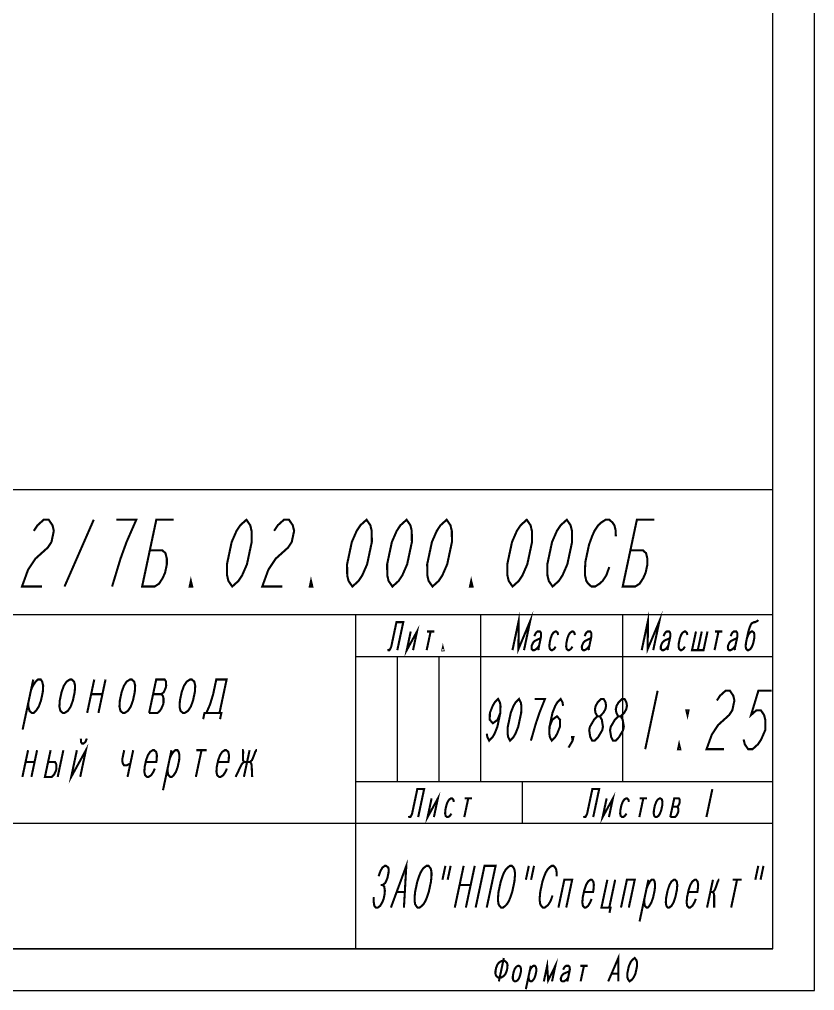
# Model space of a CAD drawing. Header units: millimetres. Extents: x 0 to 1189, y 0 to 841.
# Drawn here: x 1093.7 to 1189, y 0 to 116.4 of the extents above; entities that cross this region are included whole.
import ezdxf

# ---------------------------------------------------------------- set-up
doc = ezdxf.new("R2010")
doc.units = ezdxf.units.MM
doc.header["$LTSCALE"] = 65.395
doc.layers.get('0').update_dxf_attribs({"linetype": 'CONTINUOUS'})

msp = doc.modelspace()

# ---------------------------------------------------------------- linework, layer by layer
at = {"color": 7, "linetype": 'CONTINUOUS'}
for p, q in [((1189, 0), (1189, 841)), ((1184, 5), (1184, 836)), ((1184, 60), (999, 60)), ((1184, 5), (1184, 60)), ((1184, 45), (999, 45)), ((1134, 5), (1134, 45)), ((1149, 25), (1149, 45)), ((1166, 25), (1166, 45)), ((1184, 40), (1134, 40)), ((1139, 25), (1139, 40)), ((1144, 25), (1144, 40)), ((1184, 25), (1134, 25)), ((1154, 20), (1154, 25)), ((1184, 20), (999, 20)), ((20, 5), (1184, 5)), ((1184, 5), (999, 5)), ((0, 0), (1189, 0))]:
    msp.add_line(p, q, dxfattribs=at)
at = {"color": 2, "linetype": 'CONTINUOUS', "const_width": 0.25}
for points in [[(1095.41704956, 55.07730724), (1095.85871545, 55.74396983), (1096.60046161, 56.41064149), (1097.20047699, 56.41064149), (1097.6587616, 55.74396983), (1097.81703851, 55.07730724), (1097.53364954, 53.74397299), (1097.09191107, 53.07730133), (1096.35023749, 52.41063874), (1095.60849133, 51.74396708), (1094.72508698, 50.4106419), (1094.0000321, 48.41063599), (1096.40002106, 48.41063599)], [(1099.1000177, 48.41063599), (1102.60047028, 56.41064149)], [(1104.80001868, 48.41063599), (1105.8085351, 51.74396708), (1106.53366254, 53.74397299), (1107.1170592, 55.07730724), (1107.70045587, 56.41064149), (1105.30046692, 56.41064149)], [(1109.32110699, 52.74397457), (1110.82107288, 52.74397457), (1111.20025531, 52.41063874), (1111.35853223, 51.74396708), (1111.3668053, 51.07730449), (1111.15424542, 50.07730607), (1110.86258337, 49.41063441), (1110.42084491, 48.74397182), (1109.90000427, 48.41063599), (1108.39996582, 48.41063599), (1110.10044482, 56.41064149), (1112.20042609, 56.41064149)], [(1119.20002496, 48.41063599), (1118.74174036, 49.07730765), (1118.58339087, 49.74397024), (1118.56684473, 51.07730449), (1119.13362268, 53.74397299), (1119.71701935, 55.07730724), (1120.15875781, 55.74396983), (1120.9004314, 56.41064149), (1121.358716, 55.74396983), (1121.51706549, 55.07730724), (1121.53361163, 53.74397299), (1120.96683368, 51.07730449), (1120.38343701, 49.74397024), (1119.94169855, 49.07730765), (1119.20002496, 48.41063599)], [(1124.21706213, 55.07730724), (1124.65872803, 55.74396983), (1125.40047418, 56.41064149), (1126.00041699, 56.41064149), (1126.45877417, 55.74396983), (1126.61705109, 55.07730724), (1126.33366211, 53.74397299), (1125.89192364, 53.07730133), (1125.15025006, 52.41063874), (1124.40850391, 51.74396708), (1123.52509955, 50.4106419), (1122.79997211, 48.41063599), (1125.20003363, 48.41063599)], [(1133.60003125, 48.41063599), (1133.14167407, 49.07730765), (1132.98339716, 49.74397024), (1132.96685101, 51.07730449), (1133.53362897, 53.74397299), (1134.11702563, 55.07730724), (1134.5587641, 55.74396983), (1135.30043768, 56.41064149), (1135.75872229, 55.74396983), (1135.91707178, 55.07730724), (1135.93361792, 53.74397299), (1135.36683997, 51.07730449), (1134.7834433, 49.74397024), (1134.34170483, 49.07730765), (1133.60003125, 48.41063599)], [(1138.40000916, 48.41063599), (1137.94172455, 49.07730765), (1137.78337506, 49.74397024), (1137.76682892, 51.07730449), (1138.33360687, 53.74397299), (1138.91707611, 55.07730724), (1139.358742, 55.74396983), (1140.10048816, 56.41064149), (1140.55877277, 55.74396983), (1140.71704968, 55.07730724), (1140.7336684, 53.74397299), (1140.16681787, 51.07730449), (1139.5834212, 49.74397024), (1139.14168274, 49.07730765), (1138.40000916, 48.41063599)], [(1143.19998706, 48.41063599), (1142.74170245, 49.07730765), (1142.58342554, 49.74397024), (1142.56680682, 51.07730449), (1143.13365735, 53.74397299), (1143.71705402, 55.07730724), (1144.15871991, 55.74396983), (1144.90046606, 56.41064149), (1145.35875067, 55.74396983), (1145.51702759, 55.07730724), (1145.5336463, 53.74397299), (1144.96679578, 51.07730449), (1144.38339911, 49.74397024), (1143.94173322, 49.07730765), (1143.19998706, 48.41063599)], [(1152.80001544, 48.41063599), (1152.34173083, 49.07730765), (1152.18338135, 49.74397024), (1152.16683521, 51.07730449), (1152.73361316, 53.74397299), (1153.31700983, 55.07730724), (1153.75874829, 55.74396983), (1154.50042188, 56.41064149), (1154.95877905, 55.74396983), (1155.11705597, 55.07730724), (1155.13360211, 53.74397299), (1154.56682416, 51.07730449), (1153.98342749, 49.74397024), (1153.54168903, 49.07730765), (1152.80001544, 48.41063599)], [(1157.59999335, 48.41063599), (1157.14170874, 49.07730765), (1156.98343182, 49.74397024), (1156.96681311, 51.07730449), (1157.53366364, 53.74397299), (1158.1170603, 55.07730724), (1158.5587262, 55.74396983), (1159.30047235, 56.41064149), (1159.75875696, 55.74396983), (1159.91703387, 55.07730724), (1159.93365259, 53.74397299), (1159.36680206, 51.07730449), (1158.7834054, 49.74397024), (1158.3417395, 49.07730765), (1157.59999335, 48.41063599)], [(1165.17536896, 54.41063558), (1165.16702332, 55.07730724), (1165.0087464, 55.74396983), (1164.77956781, 56.07730566), (1164.40045795, 56.41064149), (1163.95044641, 56.41064149), (1163.42960577, 56.07730566), (1163.05876898, 55.74396983), (1162.61703052, 55.07730724), (1162.32536847, 54.41063558), (1161.96280475, 53.41063716), (1161.537685, 51.41064032), (1161.47512897, 50.4106419), (1161.48340204, 49.74397024), (1161.64167896, 49.07730765), (1161.87085754, 48.74397182), (1162.24996741, 48.41063599), (1162.69997894, 48.41063599), (1163.22081958, 48.74397182), (1163.59172894, 49.07730765), (1164.03339484, 49.74397024), (1164.39595856, 50.74396866)], [(1166.92105957, 52.74397457), (1168.42109802, 52.74397457), (1168.80020789, 52.41063874), (1168.95855737, 51.74396708), (1168.96683044, 51.07730449), (1168.75427057, 50.07730607), (1168.46253595, 49.41063441), (1168.02087006, 48.74397182), (1167.50002942, 48.41063599), (1165.99999097, 48.41063599), (1167.70046997, 56.41064149), (1169.80045123, 56.41064149)], [(1114.39997449, 48.41063599), (1114.0999668, 48.41063599), (1114.24169757, 49.07730765), (1114.39997449, 48.41063599)], [(1128.79998077, 48.41063599), (1128.49997308, 48.41063599), (1128.64170386, 49.07730765), (1128.79998077, 48.41063599)], [(1147.99996497, 48.41063599), (1147.70002985, 48.41063599), (1147.84168805, 49.07730765), (1147.99996497, 48.41063599)], [(1152.78905725, 40.78758136), (1153.53080341, 44.27716646), (1153.5096853, 40.92716222), (1154.91269659, 44.27716646), (1154.17095044, 40.78758136)], [(1168.27907697, 40.78758136), (1169.02082312, 44.27716646), (1168.99970502, 40.92716222), (1170.40264374, 44.27716646), (1169.66097015, 40.78758136)], [(1137.88657074, 40.92716222), (1137.91966302, 40.78758136), (1138.04528308, 40.78758136), (1138.13781085, 40.92716222), (1138.25994751, 41.20633302), (1138.88296783, 44.13757652), (1139.69953448, 44.13757652), (1138.98746979, 40.78758136)], [(1180.8870199, 42.18341721), (1181.03883801, 42.60215981), (1181.22382098, 42.8813306), (1181.44189624, 43.02091147), (1181.5675163, 43.02091147), (1181.72630121, 42.8813306), (1181.79255835, 42.60215981), (1181.76636029, 42.18341721), (1181.64770703, 41.62507561), (1181.49588892, 41.20633302), (1181.31090594, 40.92716222), (1181.09283069, 40.78758136), (1180.96721063, 40.78758136), (1180.80842572, 40.92716222), (1180.74216858, 41.20633302), (1180.76829407, 41.62507561), (1180.8870199, 42.18341721), (1181.06503607, 43.02091147), (1181.24653564, 43.579244), (1181.3686723, 43.85841479), (1181.4611275, 43.99799566), (1181.74204907, 44.13757652), (1181.86766913, 44.13757652), (1182.1485907, 44.27716646), (1182.24111847, 44.41674732)], [(1140.59280847, 43.02091147), (1140.11812286, 40.78758136), (1141.34660138, 43.02091147), (1140.8718432, 40.78758136)], [(1142.97973468, 43.02091147), (1142.5049765, 40.78758136)], [(1142.5400282, 43.02091147), (1143.41936859, 43.02091147)], [(1155.40632318, 42.46257894), (1155.52845984, 42.74174974), (1155.62098761, 42.8813306), (1155.77628912, 43.02091147), (1156.09030298, 43.02091147), (1156.18631415, 42.8813306), (1156.21940643, 42.74174974), (1156.22288983, 42.46257894), (1155.89653894, 40.92716222), (1155.9297038, 40.78758136)], [(1158.26256476, 42.60215981), (1158.19630762, 42.8813306), (1158.03752271, 43.02091147), (1157.91190265, 43.02091147), (1157.69375482, 42.8813306), (1157.50884442, 42.60215981), (1157.35702631, 42.18341721), (1157.23830048, 41.62507561), (1157.21210242, 41.20633302), (1157.27843213, 40.92716222), (1157.43721704, 40.78758136), (1157.5628371, 40.78758136), (1157.78091235, 40.92716222), (1157.96589532, 41.20633302)], [(1160.27255823, 42.60215981), (1160.20630109, 42.8813306), (1160.04751617, 43.02091147), (1159.92189612, 43.02091147), (1159.70382086, 42.8813306), (1159.51883789, 42.60215981), (1159.36701978, 42.18341721), (1159.24829395, 41.62507561), (1159.22216846, 41.20633302), (1159.2884256, 40.92716222), (1159.44721051, 40.78758136), (1159.57283057, 40.78758136), (1159.79090582, 40.92716222), (1159.97588879, 41.20633302)], [(1161.43637616, 42.46257894), (1161.55851282, 42.74174974), (1161.65096802, 42.8813306), (1161.80626953, 43.02091147), (1162.12035596, 43.02091147), (1162.21629456, 42.8813306), (1162.24945941, 42.74174974), (1162.25294281, 42.46257894), (1161.92651935, 40.92716222), (1161.9596842, 40.78758136)], [(1170.8963429, 42.46257894), (1171.01847955, 42.74174974), (1171.11100732, 42.8813306), (1171.26623627, 43.02091147), (1171.58032269, 43.02091147), (1171.67626129, 42.8813306), (1171.70942615, 42.74174974), (1171.71290955, 42.46257894), (1171.38655865, 40.92716222), (1171.41972351, 40.78758136)], [(1173.75258447, 42.60215981), (1173.68625476, 42.8813306), (1173.52754242, 43.02091147), (1173.40192236, 43.02091147), (1173.18377454, 42.8813306), (1172.99879156, 42.60215981), (1172.84697345, 42.18341721), (1172.72832019, 41.62507561), (1172.70212213, 41.20633302), (1172.76845184, 40.92716222), (1172.92716418, 40.78758136), (1173.05278424, 40.78758136), (1173.27093207, 40.92716222), (1173.45591504, 41.20633302)], [(1174.78374298, 43.02091147), (1174.30905737, 40.78758136), (1175.69095056, 40.78758136), (1176.16563617, 43.02091147)], [(1175.47468958, 43.02091147), (1175.00000397, 40.78758136)], [(1177.48468304, 43.02091147), (1177.00999744, 40.78758136)], [(1177.04504913, 43.02091147), (1177.92438953, 43.02091147)], [(1178.93631677, 42.46257894), (1179.058526, 42.74174974), (1179.1509812, 42.8813306), (1179.30628271, 43.02091147), (1179.62036914, 43.02091147), (1179.71630774, 42.8813306), (1179.74940002, 42.74174974), (1179.75288342, 42.46257894), (1179.42653253, 40.92716222), (1179.45969739, 40.78758136)], [(1156.19320837, 42.32299808), (1156.10075317, 42.18341721), (1155.75705786, 42.04382728), (1155.47613629, 41.90424641), (1155.32083478, 41.76466555), (1155.22830701, 41.62507561), (1155.10617035, 41.34591389), (1155.07648889, 41.20633302), (1155.07997229, 40.92716222), (1155.2387572, 40.78758136), (1155.42722357, 40.78758136), (1155.64529883, 40.92716222), (1155.80060034, 41.06674309), (1155.98558331, 41.34591389)], [(1162.22326135, 42.32299808), (1162.13073358, 42.18341721), (1161.78703827, 42.04382728), (1161.5061167, 41.90424641), (1161.35081519, 41.76466555), (1161.25835999, 41.62507561), (1161.13615076, 41.34591389), (1161.10654187, 41.20633302), (1161.1099527, 40.92716222), (1161.26873761, 40.78758136), (1161.45720398, 40.78758136), (1161.67527924, 40.92716222), (1161.83058075, 41.06674309), (1162.01556372, 41.34591389)], [(1171.68322809, 42.32299808), (1171.59077289, 42.18341721), (1171.247005, 42.04382728), (1170.96608344, 41.90424641), (1170.81078192, 41.76466555), (1170.71832672, 41.62507561), (1170.59619006, 41.34591389), (1170.56650861, 41.20633302), (1170.569992, 40.92716222), (1170.72877692, 40.78758136), (1170.91717072, 40.78758136), (1171.13531854, 40.92716222), (1171.29062006, 41.06674309), (1171.47553046, 41.34591389)], [(1179.72320197, 42.32299808), (1179.63074677, 42.18341721), (1179.28705145, 42.04382728), (1179.00612988, 41.90424641), (1178.85082837, 41.76466555), (1178.7583006, 41.62507561), (1178.63616394, 41.34591389), (1178.60648248, 41.20633302), (1178.60996588, 40.92716222), (1178.76875079, 40.78758136), (1178.95721716, 40.78758136), (1179.17529242, 40.92716222), (1179.33059393, 41.06674309), (1179.5155769, 41.34591389)], [(1144.51496997, 40.78758136), (1144.38934991, 40.78758136), (1144.44871283, 41.06674309), (1144.51496997, 40.78758136)], [(1095.35021185, 37.26675453), (1094.0748526, 31.26675494)], [(1095.08453015, 36.01675877), (1095.30333112, 36.51675345), (1095.63461682, 37.01675719), (1095.91270813, 37.26675453), (1096.25023492, 37.26675453), (1096.42208258, 37.01675719), (1096.54080841, 36.51675345), (1096.49392767, 35.76675237), (1096.2813678, 34.76675394), (1096.00944501, 34.01675286), (1095.6781593, 33.51675819), (1095.39999542, 33.26675178), (1095.17502594, 33.26675178), (1094.89062097, 33.51675819), (1094.77189514, 34.01675286), (1094.76572662, 34.51675661)], [(1098.74391278, 35.76675237), (1099.01583557, 36.51675345), (1099.34712128, 37.01675719), (1099.73769733, 37.26675453), (1099.96273938, 37.26675453), (1100.24707178, 37.01675719), (1100.36579761, 36.51675345), (1100.31891687, 35.76675237), (1100.10635699, 34.76675394), (1099.8344342, 34.01675286), (1099.5031485, 33.51675819), (1099.11249988, 33.26675178), (1098.8875304, 33.26675178), (1098.60312543, 33.51675819), (1098.4843996, 34.01675286), (1098.53135291, 34.76675394), (1098.74391278, 35.76675237)], [(1102.66273602, 37.26675453), (1101.81249652, 33.26675178)], [(1104.01269806, 37.26675453), (1103.16253113, 33.26675178)], [(1105.94387964, 35.76675237), (1106.21580243, 36.51675345), (1106.54708813, 37.01675719), (1106.93773676, 37.26675453), (1107.16270624, 37.26675453), (1107.44711121, 37.01675719), (1107.56583704, 36.51675345), (1107.51888373, 35.76675237), (1107.30632385, 34.76675394), (1107.03440106, 34.01675286), (1106.70311536, 33.51675819), (1106.31246674, 33.26675178), (1106.08749725, 33.26675178), (1105.80316486, 33.51675819), (1105.68443903, 34.01675286), (1105.73131976, 34.76675394), (1105.94387964, 35.76675237)], [(1109.23750543, 33.26675178), (1110.08774493, 37.26675453), (1111.10025275, 37.26675453), (1111.2721004, 37.01675719), (1111.27834149, 36.51675345), (1111.22514709, 36.26675611), (1111.0064187, 35.76675237), (1110.72825482, 35.51675503), (1109.71574701, 35.51675503)], [(1113.14391907, 35.76675237), (1113.41584186, 36.51675345), (1113.74705499, 37.01675719), (1114.13770361, 37.26675453), (1114.36274567, 37.26675453), (1114.64707806, 37.01675719), (1114.76580389, 36.51675345), (1114.71892316, 35.76675237), (1114.50636328, 34.76675394), (1114.23444049, 34.01675286), (1113.90315479, 33.51675819), (1113.51250616, 33.26675178), (1113.28746411, 33.26675178), (1113.00313171, 33.51675819), (1112.88440588, 34.01675286), (1112.93135919, 34.76675394), (1113.14391907, 35.76675237)], [(1116.10001807, 33.26675178), (1116.31874646, 33.76675552), (1116.53754742, 34.26675927), (1116.91578644, 35.51675503), (1117.28771179, 37.26675453), (1118.52526166, 37.26675453), (1117.67502216, 33.26675178)], [(1102.2907381, 35.51675503), (1103.64077271, 35.51675503)], [(1109.23750543, 33.26675178), (1110.25001324, 33.26675178), (1110.52810455, 33.51675819), (1110.69378369, 33.76675552), (1110.91258466, 34.26675927), (1110.96570648, 34.51675661), (1110.95946539, 35.01675128), (1110.90010248, 35.26675769), (1110.72825482, 35.51675503)], [(1151.3335047, 33.27748318), (1151.00011444, 32.44415268), (1150.44284326, 32.02747836), (1150.06264484, 32.44415268), (1150.08354523, 33.27748318), (1150.41693549, 34.11081369), (1150.6617168, 34.52747894), (1151.06281561, 34.9441442), (1151.28669653, 34.52747894), (1151.35440509, 34.11081369), (1151.3335047, 33.27748318), (1150.97928662, 31.6108131), (1150.64589636, 30.7774826), (1150.40104248, 30.36081734), (1150.00001624, 29.94415209), (1149.77606274, 30.36081734), (1149.70835419, 30.7774826)], [(1152.50000775, 29.94415209), (1152.27605426, 30.36081734), (1152.2083457, 30.7774826), (1152.22924609, 31.6108131), (1152.58353674, 33.27748318), (1152.916927, 34.11081369), (1153.16170831, 34.52747894), (1153.56280713, 34.9441442), (1153.78668805, 34.52747894), (1153.85439661, 34.11081369), (1153.83349622, 33.27748318), (1153.47927814, 31.6108131), (1153.14588788, 30.7774826), (1152.901034, 30.36081734), (1152.50000775, 29.94415209)], [(1154.99999927, 29.94415209), (1155.59907123, 32.02747836), (1156.02099786, 33.27748318), (1156.35438812, 34.11081369), (1156.68777838, 34.9441442), (1155.43781891, 34.9441442)], [(1157.22922913, 31.6108131), (1157.56261938, 32.44415268), (1158.11996313, 32.86081793), (1158.50016156, 32.44415268), (1158.47926117, 31.6108131), (1158.14587091, 30.7774826), (1157.9010896, 30.36081734), (1157.49999078, 29.94415209), (1157.27603729, 30.36081734), (1157.20840131, 30.7774826), (1157.22922913, 31.6108131), (1157.58351978, 33.27748318), (1157.91691003, 34.11081369), (1158.16169135, 34.52747894), (1158.56279016, 34.9441442), (1158.78674365, 34.52747894), (1158.85437964, 34.11081369)], [(1162.96370123, 32.86081793), (1162.73974774, 33.27748318), (1162.67211176, 33.69414844), (1162.76064813, 34.11081369), (1163.00550201, 34.52747894), (1163.40652826, 34.9441442), (1163.71901813, 34.9441442), (1163.94297162, 34.52747894), (1164.01068018, 34.11081369), (1163.92207123, 33.69414844), (1163.67728992, 33.27748318), (1163.2761911, 32.86081793)], [(1165.46369275, 32.86081793), (1165.23973926, 33.27748318), (1165.17210327, 33.69414844), (1165.26063965, 34.11081369), (1165.50549353, 34.52747894), (1165.90651978, 34.9441442), (1166.21900964, 34.9441442), (1166.44296313, 34.52747894), (1166.51067169, 34.11081369), (1166.42206274, 33.69414844), (1166.17728143, 33.27748318), (1165.77618262, 32.86081793)], [(1170.18790674, 35.92180895), (1168.69998761, 28.92181094)], [(1177.28990302, 34.75514262), (1177.6764151, 35.33847578), (1178.32541577, 35.92180895), (1178.85039294, 35.92180895), (1179.25141919, 35.33847578), (1179.38988428, 34.75514262), (1179.14190985, 33.58847628), (1178.75547034, 33.00514311), (1178.10646967, 32.42180994), (1177.45746899, 31.83847678), (1176.68444482, 30.67181044), (1176.05003088, 28.92181094), (1178.15001215, 28.92181094)], [(1183.8378938, 35.92180895), (1182.26288971, 35.92180895), (1181.38042877, 33.00514311), (1182.02942944, 33.58847628), (1182.55440662, 33.58847628), (1182.95543286, 33.00514311), (1183.09397052, 32.42180994), (1183.10848468, 31.25514361), (1182.5979491, 30.08847727), (1182.21150958, 29.5051441), (1181.56250891, 28.92181094), (1181.03753174, 28.92181094), (1180.63650549, 29.5051441), (1180.49796783, 30.08847727)], [(1115.71561053, 32.51675977), (1115.87497601, 33.26675178), (1117.89999164, 33.26675178), (1117.74055359, 32.51675977)], [(1162.34372888, 29.94415209), (1162.11984796, 30.36081734), (1162.0521394, 30.7774826), (1161.98443085, 31.19414785), (1162.07303979, 31.6108131), (1162.31782111, 32.02747836), (1162.56267499, 32.44415268), (1162.96370123, 32.86081793), (1163.2761911, 32.86081793), (1163.50014459, 32.44415268), (1163.56785315, 32.02747836), (1163.63548914, 31.6108131), (1163.54695276, 31.19414785), (1163.30209888, 30.7774826), (1163.05731757, 30.36081734), (1162.65621875, 29.94415209), (1162.34372888, 29.94415209)], [(1164.8437204, 29.94415209), (1164.61983948, 30.36081734), (1164.55213092, 30.7774826), (1164.48442236, 31.19414785), (1164.57303131, 31.6108131), (1164.81781262, 32.02747836), (1165.0626665, 32.44415268), (1165.46369275, 32.86081793), (1165.77618262, 32.86081793), (1166.00013611, 32.44415268), (1166.06784467, 32.02747836), (1166.13548065, 31.6108131), (1166.04694427, 31.19414785), (1165.80216296, 30.7774826), (1165.55730908, 30.36081734), (1165.15628284, 29.94415209), (1164.8437204, 29.94415209)], [(1173.89192041, 33.58847628), (1173.76796948, 33.00514311), (1173.62943182, 33.58847628), (1173.89192041, 33.58847628)], [(1101.05776019, 30.19920217), (1101.06276758, 29.79920099), (1101.20021667, 29.59920493), (1101.38019226, 29.59920493), (1101.60276691, 29.79920099), (1101.77773511, 30.19920217)], [(1159.9999823, 29.94415209), (1159.93234631, 30.36081734), (1160.08859125, 30.36081734), (1159.9999823, 29.94415209), (1159.51034711, 29.11081252)], [(1100.58017175, 28.79920257), (1099.89996564, 25.59920218), (1101.66017041, 28.79920257), (1100.97996429, 25.59920218)], [(1172.90002271, 28.92181094), (1172.63753412, 28.92181094), (1172.76148505, 29.5051441), (1172.90002271, 28.92181094)], [(1094.73016693, 28.79920257), (1094.05003339, 25.59920218)], [(1095.81016559, 28.79920257), (1095.13003204, 25.59920218)], [(1097.43016357, 28.79920257), (1096.75003003, 25.59920218), (1097.55999274, 25.59920218), (1097.78249481, 25.79919823), (1097.91500909, 25.99920336), (1098.09004987, 26.39920454), (1098.13257636, 26.5992006), (1098.12756897, 26.99920178), (1098.08010767, 27.19919784), (1097.942586, 27.39920296), (1097.13262329, 27.39920296)], [(1098.96017377, 28.79920257), (1098.27996765, 25.59920218)], [(1106.25020099, 28.79920257), (1106.03764111, 27.79920415), (1106.04257593, 27.39920296), (1106.0901098, 27.19919784), (1106.2275589, 26.99920178), (1106.58758264, 26.99920178), (1106.9900603, 27.19919784)], [(1107.33019965, 28.79920257), (1106.64999353, 25.59920218)], [(1109.92257379, 26.5992006), (1109.74753302, 26.19919942), (1109.48250446, 25.79919823), (1109.17001459, 25.59920218), (1108.98996643, 25.59920218), (1108.76252954, 25.79919823), (1108.66753436, 26.19919942), (1108.70505347, 26.79919666), (1108.87508685, 27.59919902), (1109.09265411, 28.19920533), (1109.35768268, 28.59919744), (1109.67017255, 28.79920257), (1109.85014813, 28.79920257), (1110.07765759, 28.59919744), (1110.17265277, 28.19920533), (1110.13513367, 27.59919902), (1110.09260718, 27.39920296), (1108.83263293, 27.39920296)], [(1111.92015765, 28.79920257), (1110.89988477, 23.99919745)], [(1111.70759778, 27.79920415), (1111.88263855, 28.19920533), (1112.14766711, 28.59919744), (1112.37016919, 28.79920257), (1112.64020514, 28.79920257), (1112.77765424, 28.59919744), (1112.87264941, 28.19920533), (1112.83513031, 27.59919902), (1112.66509692, 26.79919666), (1112.44752966, 26.19919942), (1112.1825011, 25.79919823), (1111.95999902, 25.59920218), (1111.78002344, 25.59920218), (1111.55251398, 25.79919823), (1111.4575188, 26.19919942), (1111.45258398, 26.5992006)], [(1115.52017737, 28.79920257), (1114.83997125, 25.59920218)], [(1114.89019025, 28.79920257), (1116.15016449, 28.79920257)], [(1118.56256305, 26.5992006), (1118.38752228, 26.19919942), (1118.12249371, 25.79919823), (1117.81000385, 25.59920218), (1117.63002826, 25.59920218), (1117.4025188, 25.79919823), (1117.30752362, 26.19919942), (1117.34504272, 26.79919666), (1117.51514868, 27.59919902), (1117.73264337, 28.19920533), (1117.99767194, 28.59919744), (1118.3101618, 28.79920257), (1118.49020996, 28.79920257), (1118.71764685, 28.59919744), (1118.81264203, 28.19920533), (1118.77512292, 27.59919902), (1118.73259644, 27.39920296), (1117.47262219, 27.39920296)], [(1120.38017133, 28.79920257), (1120.47015912, 28.79920257), (1120.51769299, 28.59919744), (1120.48010132, 27.9992002), (1120.4851087, 27.59919902), (1120.62263037, 27.39920296), (1121.34260529, 27.39920296), (1121.56510736, 27.59919902), (1121.74014813, 27.9992002), (1121.95764282, 28.59919744), (1122.0901571, 28.79920257), (1122.1801449, 28.79920257)], [(1121.2801944, 28.79920257), (1120.89760114, 26.99920178), (1120.59998828, 25.59920218)], [(1094.43262665, 27.39920296), (1095.51262531, 27.39920296)], [(1119.60997742, 25.59920218), (1120.26761401, 26.99920178), (1120.40005573, 27.19919784), (1120.62263037, 27.39920296)], [(1121.34260529, 27.39920296), (1121.48005438, 27.19919784), (1121.52758826, 26.99920178), (1121.58999915, 25.59920218)], [(1140.38656226, 20.9271666), (1140.41965454, 20.78757666), (1140.54534717, 20.78757666), (1140.63780237, 20.9271666), (1140.75993903, 21.20632832), (1141.38303192, 24.13758089), (1142.19959857, 24.13758089), (1141.48753387, 20.78757666)], [(1143.09279999, 23.02091584), (1142.61811438, 20.78757666), (1143.8465929, 23.02091584), (1143.37190729, 20.78757666)], [(1161.36656305, 20.9271666), (1161.39965533, 20.78757666), (1161.52534796, 20.78757666), (1161.61780316, 20.9271666), (1161.73993982, 21.20632832), (1162.36303271, 24.13758089), (1163.17959937, 24.13758089), (1162.46753467, 20.78757666)], [(1164.07280078, 23.02091584), (1163.59811517, 20.78757666), (1164.82659369, 23.02091584), (1164.35190808, 20.78757666)], [(1176.74707343, 24.13758089), (1176.03500873, 20.78757666)], [(1145.76754199, 22.60216418), (1145.70128485, 22.8813259), (1145.54249994, 23.02091584), (1145.41687988, 23.02091584), (1145.19880463, 22.8813259), (1145.01382166, 22.60216418), (1144.86200354, 22.18341251), (1144.74335028, 21.62507999), (1144.71715222, 21.20632832), (1144.78340936, 20.9271666), (1144.94219427, 20.78757666), (1145.06781433, 20.78757666), (1145.28588959, 20.9271666), (1145.47087256, 21.20632832)], [(1147.48971967, 23.02091584), (1147.01503406, 20.78757666)], [(1147.05001318, 23.02091584), (1147.92942615, 23.02091584)], [(1166.74754279, 22.60216418), (1166.68128564, 22.8813259), (1166.52250073, 23.02091584), (1166.39688068, 23.02091584), (1166.17880542, 22.8813259), (1165.99382245, 22.60216418), (1165.84200433, 22.18341251), (1165.72335107, 21.62507999), (1165.69715302, 21.20632832), (1165.76341016, 20.9271666), (1165.92219507, 20.78757666), (1166.04781512, 20.78757666), (1166.26589038, 20.9271666), (1166.45087335, 21.20632832)], [(1168.46972046, 23.02091584), (1167.99503485, 20.78757666)], [(1168.03001398, 23.02091584), (1168.90942694, 23.02091584)], [(1169.86199127, 22.18341251), (1170.01380939, 22.60216418), (1170.19879236, 22.8813259), (1170.41686761, 23.02091584), (1170.54248767, 23.02091584), (1170.70127258, 22.8813259), (1170.76760229, 22.60216418), (1170.74140424, 22.18341251), (1170.62267841, 21.62507999), (1170.47086029, 21.20632832), (1170.28594989, 20.9271666), (1170.06780206, 20.78757666), (1169.94218201, 20.78757666), (1169.78339709, 20.9271666), (1169.71713995, 21.20632832), (1169.74333801, 21.62507999), (1169.86199127, 22.18341251)], [(1171.70093536, 20.78757666), (1172.17562097, 23.02091584), (1172.74094751, 23.02091584), (1172.83688611, 22.8813259), (1172.84036951, 22.60216418), (1172.81068805, 22.46258331), (1172.68855139, 22.18341251), (1172.53324988, 22.04383165), (1171.96799591, 22.04383165)], [(1171.70093536, 20.78757666), (1172.2662619, 20.78757666), (1172.42156342, 20.9271666), (1172.51401862, 21.06674746), (1172.63615527, 21.34590919), (1172.66583673, 21.48549912), (1172.66235333, 21.76466085), (1172.62926105, 21.90424171), (1172.53324988, 22.04383165)], [(1138.21872729, 9.94414739), (1140.06275134, 14.94414857), (1139.78124921, 9.94414739)], [(1136.75018457, 13.69415281), (1136.96122046, 14.31915069), (1137.20600177, 14.73581594), (1137.48467364, 14.94414857), (1137.64091858, 14.94414857), (1137.90914026, 14.73581594), (1137.94295825, 14.52748331), (1137.93250806, 14.11081806), (1137.79970349, 13.48581111), (1137.63300836, 13.06914586), (1137.51058142, 12.86081323), (1137.23190955, 12.65248061), (1136.99757843, 12.65248061)], [(1141.38295935, 13.06914586), (1141.11727765, 11.8191501), (1141.06255927, 11.19415222), (1141.05210907, 10.7774779), (1141.11981763, 10.36081264), (1141.23179437, 10.15248002), (1141.4218573, 9.94414739), (1141.65626099, 9.94414739), (1141.93493286, 10.15248002), (1142.13544598, 10.36081264), (1142.38022729, 10.7774779), (1142.54692242, 11.19415222), (1142.75788574, 11.8191501), (1143.02364001, 13.06914586), (1143.0783584, 13.69415281), (1143.08880859, 14.11081806), (1143.02110004, 14.52748331), (1142.90912329, 14.73581594), (1142.71906036, 14.94414857), (1142.48465668, 14.94414857), (1142.2059848, 14.73581594), (1142.00547168, 14.52748331), (1141.7606178, 14.11081806), (1141.59399524, 13.69415281), (1141.38295935, 13.06914586)], [(1144.75031708, 14.94414857), (1144.39602643, 13.27747849)], [(1145.37529681, 14.94414857), (1145.02100616, 13.27747849)], [(1146.93781873, 14.94414857), (1145.87501935, 9.94414739)], [(1148.26593695, 14.94414857), (1147.20313757, 9.94414739)], [(1148.37501086, 9.94414739), (1149.43781024, 14.94414857), (1150.76592847, 14.94414857), (1149.70312909, 9.94414739)], [(1151.38299799, 13.06914586), (1151.11731628, 11.8191501), (1151.0625979, 11.19415222), (1151.05214771, 10.7774779), (1151.11978369, 10.36081264), (1151.23176044, 10.15248002), (1151.42189594, 9.94414739), (1151.65622705, 9.94414739), (1151.93489893, 10.15248002), (1152.13541205, 10.36081264), (1152.38026593, 10.7774779), (1152.54696106, 11.19415222), (1152.75792438, 11.8191501), (1153.02360608, 13.06914586), (1153.07832446, 13.69415281), (1153.08877466, 14.11081806), (1153.0210661, 14.52748331), (1152.90908936, 14.73581594), (1152.71902643, 14.94414857), (1152.48462274, 14.94414857), (1152.20602344, 14.73581594), (1152.00543774, 14.52748331), (1151.76065643, 14.11081806), (1151.5939613, 13.69415281), (1151.38299799, 13.06914586)], [(1154.75028314, 14.94414857), (1154.39599249, 13.27747849)], [(1155.37526288, 14.94414857), (1155.0210448, 13.27747849)], [(1158.0783075, 13.69415281), (1158.08875769, 14.11081806), (1158.0211217, 14.52748331), (1157.90914496, 14.73581594), (1157.71900946, 14.94414857), (1157.48467834, 14.94414857), (1157.20600647, 14.73581594), (1157.00549335, 14.52748331), (1156.76063947, 14.11081806), (1156.59394434, 13.69415281), (1156.38298102, 13.06914586), (1156.11729932, 11.8191501), (1156.06258093, 11.19415222), (1156.05213074, 10.7774779), (1156.11983929, 10.36081264), (1156.23181604, 10.15248002), (1156.42187897, 9.94414739), (1156.65628265, 9.94414739), (1156.93488196, 10.15248002), (1157.13546765, 10.36081264), (1157.38024896, 10.7774779), (1157.59121228, 11.40248485)], [(1182.25026239, 14.94414857), (1181.89604431, 13.27747849)], [(1182.8753147, 14.94414857), (1182.52102405, 13.27747849)], [(1158.29689075, 9.94414739), (1159.00539948, 13.27747849), (1159.94286908, 13.27747849), (1159.23436035, 9.94414739)], [(1162.26825525, 10.9858196), (1162.10163269, 10.56914527), (1161.85677881, 10.15248002), (1161.57810693, 9.94414739), (1161.421862, 9.94414739), (1161.23179907, 10.15248002), (1161.16409052, 10.56914527), (1161.2188089, 11.19415222), (1161.39595422, 12.02748273), (1161.60691754, 12.65248061), (1161.85177142, 13.06914586), (1162.13037073, 13.27747849), (1162.28661566, 13.27747849), (1162.47675116, 13.06914586), (1162.54445972, 12.65248061), (1162.48966876, 12.02748273), (1162.44540057, 11.8191501), (1161.35168604, 11.8191501)], [(1164.16162744, 13.27747849), (1163.45311871, 9.94414739), (1164.54690582, 9.94414739), (1164.41402869, 9.31914951)], [(1164.39066089, 9.94414739), (1165.09916962, 13.27747849)], [(1165.7968653, 9.94414739), (1166.50537402, 13.27747849), (1167.4429162, 13.27747849), (1166.73440747, 9.94414739)], [(1169.08352429, 13.27747849), (1168.02072491, 8.27748638)], [(1168.86211078, 12.23581535), (1169.02880591, 12.65248061), (1169.27358722, 13.06914586), (1169.47417291, 13.27747849), (1169.70850403, 13.27747849), (1169.82048077, 13.06914586), (1169.88818933, 12.65248061), (1169.83347095, 12.02748273), (1169.65632562, 11.19415222), (1169.4453623, 10.56914527), (1169.20050842, 10.15248002), (1168.9999953, 9.94414739), (1168.84375037, 9.94414739), (1168.65368744, 10.15248002), (1168.58597888, 10.56914527), (1168.59642908, 10.9858196)], [(1171.39592029, 12.02748273), (1171.60695618, 12.65248061), (1171.85173749, 13.06914586), (1172.13040936, 13.27747849), (1172.2866543, 13.27747849), (1172.47671722, 13.06914586), (1172.54442578, 12.65248061), (1172.4897074, 12.02748273), (1172.31256207, 11.19415222), (1172.10159875, 10.56914527), (1171.85681744, 10.15248002), (1171.57814557, 9.94414739), (1171.42190063, 9.94414739), (1171.23176514, 10.15248002), (1171.16412915, 10.56914527), (1171.21884753, 11.19415222), (1171.39592029, 12.02748273)], [(1174.7682854, 10.9858196), (1174.60159027, 10.56914527), (1174.35680896, 10.15248002), (1174.07813708, 9.94414739), (1173.92189215, 9.94414739), (1173.73175665, 10.15248002), (1173.66412067, 10.56914527), (1173.71883905, 11.19415222), (1173.89598437, 12.02748273), (1174.10694769, 12.65248061), (1174.351729, 13.06914586), (1174.63040088, 13.27747849), (1174.78664581, 13.27747849), (1174.97670874, 13.06914586), (1175.0444173, 12.65248061), (1174.98969891, 12.02748273), (1174.94543073, 11.8191501), (1173.85164362, 11.8191501)], [(1176.81790253, 13.27747849), (1176.1093938, 9.94414739)], [(1176.50795264, 11.8191501), (1176.66419757, 11.8191501), (1176.8204425, 11.8191501), (1177.02095563, 12.02748273), (1177.18765076, 12.44414798), (1177.39861407, 13.06914586), (1177.52104102, 13.27747849), (1177.5991272, 13.27747849)], [(1179.70854266, 13.27747849), (1179.00003394, 9.94414739)], [(1179.16164911, 13.27747849), (1180.25536365, 13.27747849)], [(1136.14066241, 11.19415222), (1136.16410278, 10.56914527), (1136.23181134, 10.15248002), (1136.42187427, 9.94414739), (1136.65627795, 9.94414739), (1136.93487726, 10.15248002), (1137.17973114, 10.56914527), (1137.34642627, 10.9858196), (1137.47923083, 11.61081747), (1137.48968103, 12.02748273), (1137.42204504, 12.44414798), (1137.23190955, 12.65248061)], [(1138.929776, 11.8191501), (1139.86731818, 11.8191501)], [(1146.45065094, 12.65248061), (1147.77876917, 12.65248061)], [(1176.8204425, 11.8191501), (1176.93241925, 11.61081747), (1176.96623724, 11.40248485), (1176.96877722, 9.94414739)], [(1151.86450525, 3.55090477), (1151.49700671, 3.55090477), (1151.28843823, 3.43423814), (1151.14119208, 3.3175715), (1150.96905414, 3.08423824), (1150.83341931, 2.73423833), (1150.75903424, 2.38423843), (1150.74589893, 2.03423853), (1150.81876001, 1.80090527), (1150.91651288, 1.68423863), (1151.07544293, 1.567572), (1151.44294147, 1.567572), (1151.65150995, 1.68423863), (1151.7987561, 1.80090527), (1151.97089404, 2.03423853), (1152.10652887, 2.38423843), (1152.18091394, 2.73423833), (1152.19404926, 3.08423824), (1152.12118817, 3.3175715), (1152.0234353, 3.43423814), (1151.86450525, 3.55090477)], [(1151.75514105, 3.90090467), (1151.15998792, 1.10090546)], [(1156.54996643, 1.10090546), (1156.94678357, 2.9675716), (1157.06478369, 1.2175721), (1157.92677966, 2.9675716), (1157.5300351, 1.10090546)], [(1164.26750824, 1.10090546), (1165.47515894, 3.90090467), (1165.49250336, 1.10090546)], [(1166.83999799, 1.10090546), (1166.64456482, 1.33423873), (1166.57170374, 1.567572), (1166.54840851, 2.03423853), (1166.74674451, 2.9675716), (1166.9684483, 3.43423814), (1167.14058624, 3.6675714), (1167.43515112, 3.90090467), (1167.63058429, 3.6675714), (1167.70344537, 3.43423814), (1167.7267406, 2.9675716), (1167.5284046, 2.03423853), (1167.30670081, 1.567572), (1167.13456287, 1.33423873), (1166.83999799, 1.10090546)], [(1152.93920624, 2.2675718), (1153.07491364, 2.6175717), (1153.246979, 2.85090497), (1153.45554749, 2.9675716), (1153.578047, 2.9675716), (1153.73697705, 2.85090497), (1153.80991071, 2.6175717), (1153.79670282, 2.2675718), (1153.69757111, 1.80090527), (1153.56186371, 1.45090536), (1153.38979834, 1.2175721), (1153.18122986, 1.10090546), (1153.05873035, 1.10090546), (1152.89980029, 1.2175721), (1152.82686664, 1.45090536), (1152.84007452, 1.80090527), (1152.93920624, 2.2675718)], [(1154.98679138, 2.9675716), (1154.39163824, 0.1675724)], [(1154.86276788, 2.38423843), (1154.97365607, 2.6175717), (1155.14572144, 2.85090497), (1155.29304016, 2.9675716), (1155.47678943, 2.9675716), (1155.57446973, 2.85090497), (1155.64740338, 2.6175717), (1155.63426807, 2.2675718), (1155.53506378, 1.80090527), (1155.39942896, 1.45090536), (1155.22729102, 1.2175721), (1155.07997229, 1.10090546), (1154.95747278, 1.10090546), (1154.79854272, 1.2175721), (1154.72560907, 1.45090536), (1154.71399774, 1.68423863)], [(1159.64024884, 2.38423843), (1159.55425244, 2.2675718), (1159.22318445, 2.15090517), (1158.95336621, 2.03423853), (1158.80612006, 1.9175719), (1158.72005109, 1.80090527), (1158.6091629, 1.567572), (1158.58441626, 1.45090536), (1158.59602759, 1.2175721), (1158.75503021, 1.10090546), (1158.93877948, 1.10090546), (1159.14727539, 1.2175721), (1159.29459412, 1.33423873), (1159.46665948, 1.567572)], [(1158.86882123, 2.50090507), (1158.97970941, 2.73423833), (1159.06570581, 2.85090497), (1159.21302454, 2.9675716), (1159.51927332, 2.9675716), (1159.61695361, 2.85090497), (1159.65345673, 2.73423833), (1159.66506805, 2.50090507), (1159.39227441, 1.2175721), (1159.42877753, 1.10090546)], [(1160.9280177, 2.9675716), (1161.78551428, 2.9675716)], [(1161.35676599, 2.9675716), (1160.96002142, 1.10090546)], [(1164.71091583, 2.03423853), (1165.4459129, 2.03423853)]]:
    msp.add_lwpolyline(points, dxfattribs=at)

doc.saveas('drawing.dxf')
